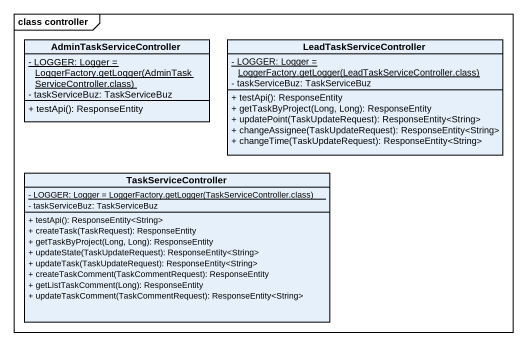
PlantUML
@startuml
mainframe class controller
hide circle
hide empty members
skinparam classAttributeIconSize 0
class AdminTaskServiceController {
  {static} {field} - LOGGER: Logger = LoggerFactory.getLogger(AdminTaskServiceController.class)
  - taskServiceBuz: TaskServiceBuz
  + testApi(): ResponseEntity
}
class LeadTaskServiceController {
  {static} {field} - LOGGER: Logger = LoggerFactory.getLogger(LeadTaskServiceController.class)
  - taskServiceBuz: TaskServiceBuz
  + testApi(): ResponseEntity
  + getTaskByProject(Long, Long): ResponseEntity
  + updatePoint(TaskUpdateRequest): ResponseEntity<String>
  + changeAssignee(TaskUpdateRequest): ResponseEntity<String>
  + changeTime(TaskUpdateRequest): ResponseEntity<String>
}
class TaskServiceController {
  {static} {field} - LOGGER: Logger = LoggerFactory.getLogger(TaskServiceController.class)
  - taskServiceBuz: TaskServiceBuz
  + testApi(): ResponseEntity<String>
  + createTask(TaskRequest): ResponseEntity
  + getTaskByProject(Long, Long): ResponseEntity
  + updateState(TaskUpdateRequest): ResponseEntity<String>
  + updateTask(TaskUpdateRequest): ResponseEntity<String>
  + createTaskComment(TaskCommentRequest): ResponseEntity
  + getListTaskComment(Long): ResponseEntity
  + updateTaskComment(TaskCommentRequest): ResponseEntity<String>
}
@enduml
